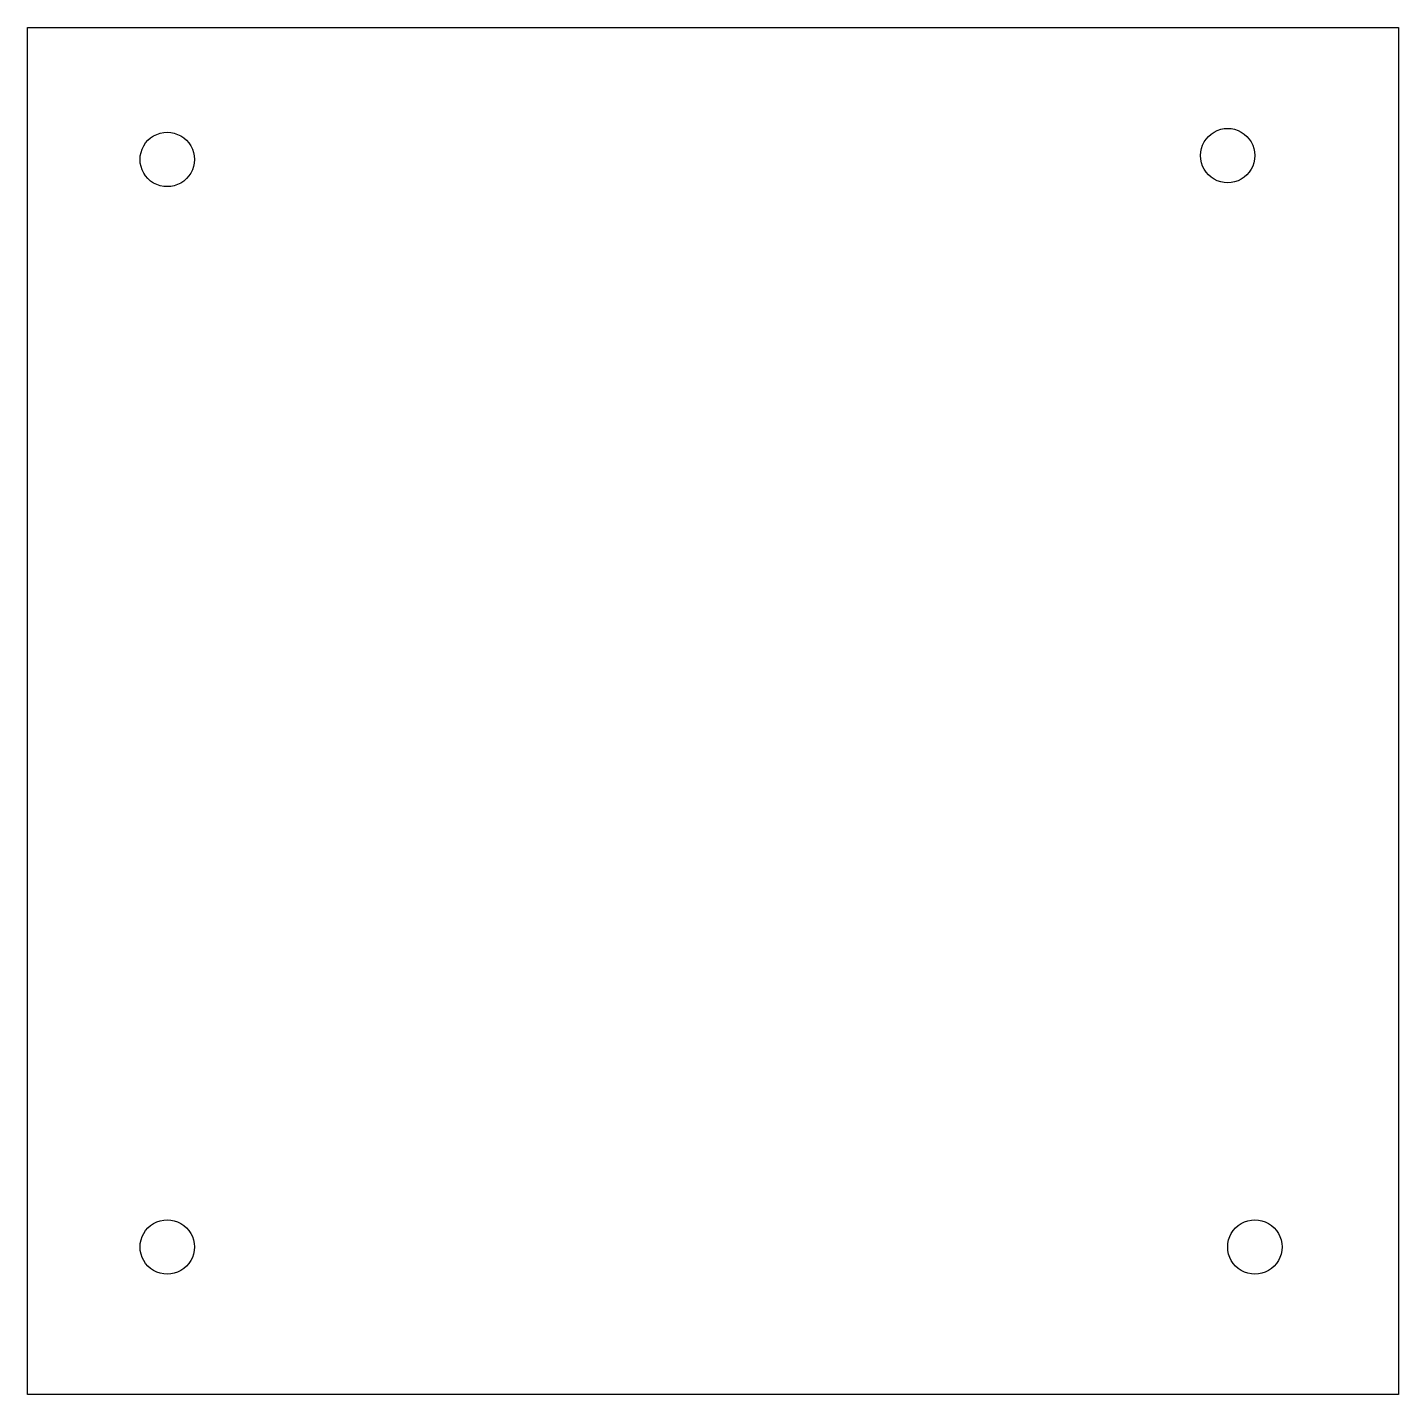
# Model space of a CAD drawing. Extents: x 4.8 to 55.2, y 4.8 to 55.
import ezdxf

# ---------------------------------------------------------------- set-up
doc = ezdxf.new("R2010")
doc.units = 0
doc.layers.add('Layer_1', color=7, linetype='CONTINUOUS')

msp = doc.modelspace()

# ---------------------------------------------------------------- linework, layer by layer
at = {"layer": 'Layer_1', "color": 7}
for points in [[(4.846488, 55.021887), (55.164432, 55.021887), (55.164432, 4.846487), (4.846488, 4.846487), (4.846488, 55.021887)], [(10.975869, 50.1754), (10.975869, 50.1754)], [(49.890311, 50.317942), (49.890311, 50.317942)], [(10.975869, 10.26315), (10.975869, 10.26315)], [(50.888119, 10.263153), (50.888119, 10.263153)]]:
    msp.add_lwpolyline(points, dxfattribs=at)
for points in [[(48.393602, 51.182068), (48.702324, 51.360309), (49.082686, 51.360309), (49.391408, 51.182068)], [(8.980256, 50.1754), (8.980256, 50.531882), (9.170437, 50.861285), (9.479159, 51.039526)], [(9.479159, 51.039526), (9.787882, 51.217767), (10.168243, 51.217767), (10.476965, 51.039526)], [(10.476965, 51.039526), (10.785688, 50.861285), (10.975869, 50.531882), (10.975869, 50.1754)], [(47.894699, 50.317942), (47.894699, 50.674424), (48.084879, 51.003827), (48.393602, 51.182068)], [(49.391408, 51.182068), (49.70013, 51.003827), (49.890311, 50.674424), (49.890311, 50.317942)], [(9.479159, 49.311275), (9.170437, 49.489516), (8.980256, 49.818918), (8.980256, 50.1754)], [(10.975869, 50.1754), (10.975869, 49.818918), (10.785688, 49.489516), (10.476965, 49.311275)], [(48.393602, 49.453817), (48.084879, 49.632058), (47.894699, 49.96146), (47.894699, 50.317942)], [(49.890311, 50.317942), (49.890311, 49.96146), (49.70013, 49.632058), (49.391408, 49.453817)], [(49.391408, 49.453817), (49.082686, 49.275576), (48.702324, 49.275576), (48.393602, 49.453817)], [(10.476965, 49.311275), (10.168243, 49.133034), (9.787882, 49.133034), (9.479159, 49.311275)], [(8.980256, 10.26315), (8.980256, 10.619632), (9.170437, 10.949034), (9.479159, 11.127275)], [(9.479159, 11.127275), (9.787881, 11.305516), (10.168243, 11.305516), (10.476965, 11.127275)], [(10.476965, 11.127275), (10.785688, 10.949034), (10.975869, 10.619632), (10.975869, 10.26315)], [(48.892507, 10.263153), (48.892507, 10.619634), (49.082687, 10.949037), (49.39141, 11.127278)], [(49.39141, 11.127278), (49.700132, 11.305519), (50.080494, 11.305519), (50.389216, 11.127278)], [(50.389216, 11.127278), (50.697938, 10.949037), (50.888119, 10.619634), (50.888119, 10.263153)], [(9.479159, 9.399024), (9.170437, 9.577265), (8.980256, 9.906668), (8.980256, 10.26315)], [(10.975868, 10.26315), (10.975868, 9.906668), (10.785688, 9.577265), (10.476965, 9.399024)], [(49.39141, 9.399027), (49.082687, 9.577268), (48.892507, 9.906671), (48.892507, 10.263153)], [(50.888119, 10.263153), (50.888119, 9.906671), (50.697938, 9.577268), (50.389216, 9.399027)], [(10.476965, 9.399024), (10.168243, 9.220783), (9.787881, 9.220783), (9.479159, 9.399024)], [(50.389216, 9.399027), (50.080494, 9.220786), (49.700132, 9.220786), (49.39141, 9.399027)]]:
    msp.add_open_spline(points, degree=3, dxfattribs=at)

doc.saveas('drawing.dxf')
